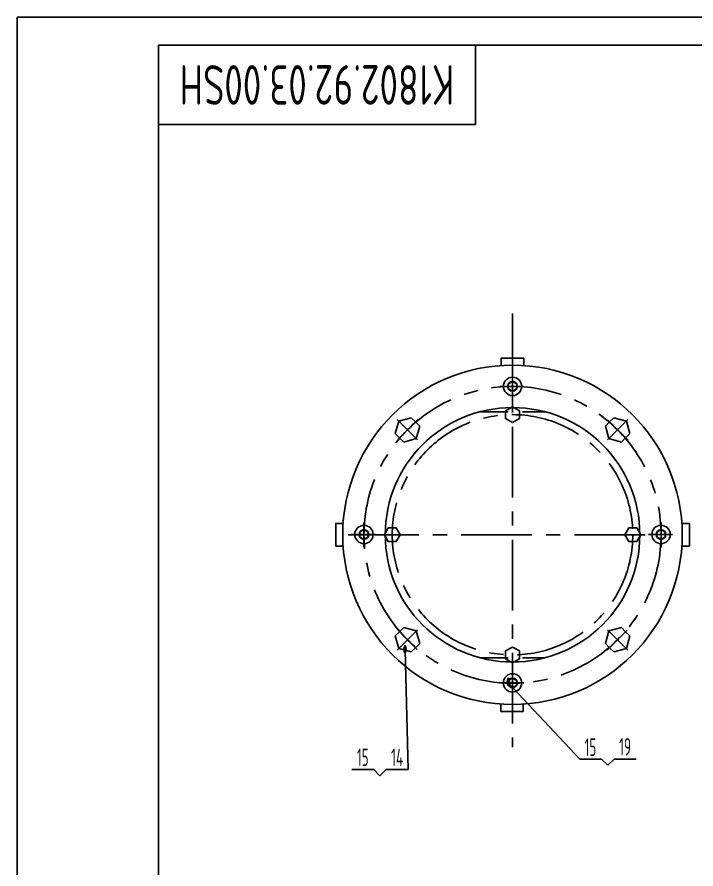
# Model space of a CAD drawing. Header units: millimetres. Extents: x -17 to 1680, y -46 to 1188.
# Drawn here: x 0 to 480, y 585 to 1188 of the extents above; entities that cross this region are included whole.
import ezdxf
from ezdxf.enums import TextEntityAlignment as Align

# ---------------------------------------------------------------- set-up
doc = ezdxf.new("R2010")
doc.units = ezdxf.units.MM
doc.header["$LTSCALE"] = 40
doc.linetypes.add('F', pattern=[0.75, 0.5, -0.25])
doc.linetypes.add('G', pattern=[2, 1.25, -0.25, 0.25, -0.25])
for name, color, linetype in [('01', 7, 'Continuous'), ('02', 1, 'Continuous'), ('04', 2, 'F'), ('05', 4, 'G'), ('11', 3, 'Continuous')]:
    doc.layers.add(name, color=color, linetype=linetype)
doc.styles.get("Standard").update_dxf_attribs({"font": 'isocp', "width": 0.707, "bigfont": 'intecad.shx'})

# ---------------------------------------------------------------- blocks, each defined once
blk = doc.blocks.new('*U8')
at = {"layer": '01'}
for p, q in [((0, 8.79), (-8, 4.18)), ((8, 4.18), (0, 8.79)), ((-8, 4.18), (-8, 0)), ((-8, -4.18), (-8, 0)), ((8, 0), (8, 4.18)), ((8, 0), (8, -4.18)), ((0, -8.79), (-8, -4.18)), ((8, -4.18), (0, -8.79))]:
    blk.add_line(p, q, dxfattribs=at)
at = {"layer": '05'}
for p, q in [((0, 10.37), (0, -10)), ((-9.73, 0), (10.46, 0))]:
    blk.add_line(p, q, dxfattribs=at)
blk = doc.blocks.new('*U10')
blk.add_circle((0, 0), 3.43)
at = {"layer": '01'}
for p, q in [((0, 3.43), (-2.97, 1.71)), ((-2.97, 1.71), (-2.97, -1.71)), ((2.97, 1.71), (0, 3.43)), ((2.97, -1.71), (2.97, 1.71)), ((-2.97, -1.71), (0, -3.43)), ((0, -3.43), (2.97, -1.71))]:
    blk.add_line(p, q, dxfattribs=at)
blk.add_circle((0, 0), 6.5, dxfattribs=at)
at = {"layer": '05'}
for p, q in [((0, 8.51), (0, -8.93)), ((-8.95, 0), (8.11, 0))]:
    blk.add_line(p, q, dxfattribs=at)
blk = doc.blocks.new('*U27', base_point=(251.96, 168.31))
at = {"layer": '01'}
for p, q in [((251.96, 168.31), (251.96, 182.31)), ((195.96, 168.31), (251.96, 168.31))]:
    blk.add_line(p, q, dxfattribs=at)
blk = doc.blocks.new('*U28')
at = {"layer": '04'}
blk.add_blockref('*U27', (0, 0), dxfattribs=at)
blk = doc.blocks.new('*U29')
at = {"layer": '01'}
for points in [[(415, 292), (25, 292)], [(25, 292), (25, 5)]]:
    blk.add_lwpolyline(points, dxfattribs=at)
at = {"layer": '02'}
for points in [[(420, 297), (0, 297)], [(0, 297), (0, 0)]]:
    blk.add_lwpolyline(points, dxfattribs=at)

msp = doc.modelspace()

# ---------------------------------------------------------------- linework, layer by layer
at = {"layer": '01'}
for points in [[(358.2526, 941.4169), (358.2526, 946.6839), (342.2526, 946.6839), (342.2526, 941.4169)], [(230.5193, 829.6836), (225.2523, 829.6836), (225.2523, 813.6836), (230.5193, 813.6836)], [(469.9859, 813.6836), (475.2528, 813.6836), (475.2528, 829.6836), (469.9859, 829.6836)], [(341.8905, 701.9751), (341.8905, 696.6834), (357.8905, 696.6834), (357.8905, 701.9267)]]:
    msp.add_lwpolyline(points, dxfattribs=at)
for points in [[(350.2526, 901.0793), (355.106, 903.8815), (355.106, 909.4858), (350.2526, 912.2879), (345.3991, 909.4858), (345.3991, 903.8815)], [(270.8569, 821.6836), (268.0547, 826.5371), (262.4504, 826.5371), (259.6483, 821.6836), (262.4504, 816.8302), (268.0547, 816.8302)], [(429.6483, 821.6836), (432.4504, 816.8302), (438.0547, 816.8302), (440.8569, 821.6836), (438.0547, 826.5371), (432.4504, 826.5371)], [(350.2526, 742.2879), (345.3991, 739.4858), (345.3991, 733.8815), (350.2526, 731.0793), (355.106, 733.8815), (355.106, 739.4858)]]:
    msp.add_lwpolyline(points, close=True, dxfattribs=at)
at = {"layer": '01', "color": 7, "linetype": 'Continuous'}
msp.add_circle((350.2526, 821.6836), 120.0003, dxfattribs=at)
at = {"layer": '01'}
msp.add_circle((350.2526, 821.6836), 90, dxfattribs=at)
at = {"layer": '02'}
for p, q in [((274.2472, 740.0214), (276.4813, 655.5953)), ((347.2821, 716.8935), (397.7404, 663.0076)), ((413.2404, 663.0076), (397.7404, 663.0076)), ((417.6598, 658.5882), (413.2404, 663.0076)), ((422.0792, 663.0076), (417.6598, 658.5882)), ((437.5792, 663.0076), (422.0792, 663.0076)), ((252.1425, 655.5953), (236.6425, 655.5953)), ((256.5619, 651.1759), (252.1425, 655.5953)), ((260.9813, 655.5953), (256.5619, 651.1759)), ((276.4813, 655.5953), (260.9813, 655.5953))]:
    msp.add_line(p, q, dxfattribs=at)
at = {"layer": '04', "color": 2, "linetype": 'F'}
for p, q in [((327.2091, 908.6836), (373.296, 908.6836)), ((327.2091, 734.6836), (373.296, 734.6836))]:
    msp.add_line(p, q, dxfattribs=at)
at = {"layer": '05', "color": 4, "linetype": 'G'}
for p, q in [((350.2526, 978.1758), (350.2526, 671.5387)), ((233.9818, 821.6836), (450.1724, 821.6836))]:
    msp.add_line(p, q, dxfattribs=at)
for radius in [105.0003, 85]:
    msp.add_circle((350.2526, 821.6836), radius, dxfattribs=at)

# ---------------------------------------------------------------- block references
at = {"layer": '02'}
for p in [(350.2526, 926.6839), (245.2523, 821.8937), (455.2528, 821.8937), (350.2526, 716.8935)]:
    msp.add_blockref('*U10', p, dxfattribs=at)
for p, rotation in [((276.0062, 895.93), 45), ((424.499, 895.93), 315), ((276.0062, 747.4372), 135), ((424.499, 747.4372), 225)]:
    msp.add_blockref('*U8', p, dxfattribs=dict(at, rotation=rotation))
at = {"layer": '11', "xscale": 4, "yscale": 4, "zscale": 4}
msp.add_blockref('*U29', (0, 0), dxfattribs=at)
at = {"layer": '11', "xscale": 4, "yscale": 4}
msp.add_blockref('*U28', (324, 1112), dxfattribs=at)

# ---------------------------------------------------------------- texts
at = {"layer": '02', "width": 0.605172}
for p, p2 in [((272.7472, 737.5214), (275.7472, 737.5214)), ((345.7821, 714.3935), (348.7821, 714.3935))]:
    msp.add_text('\\M+5A1F1', height=5, dxfattribs=at).set_placement(p, p2, align=Align.FIT)
at = {"layer": '11', "width": 0.696351}
msp.add_text('K1802.92.03.00SH', height=28, rotation=180, dxfattribs=at).set_placement((309.0845, 1154), (114.9155, 1154), align=Align.FIT)
at = {"layer": '11'}
for s, width, p, p2 in [('15', 0.609833, (401.2424, 665.1947), (409.4786, 665.1947)), ('19', 0.612447, (425.5792, 665.5076), (434.0793, 665.5076)), ('15', 0.609833, (240.2744, 658.0953), (248.5106, 658.0953)), ('14', 0.614783, (264.357, 658.0953), (273.1056, 658.0953))]:
    msp.add_text(s, height=12.37437, dxfattribs=dict(at, width=width)).set_placement(p, p2, align=Align.FIT)

doc.saveas('drawing.dxf')
